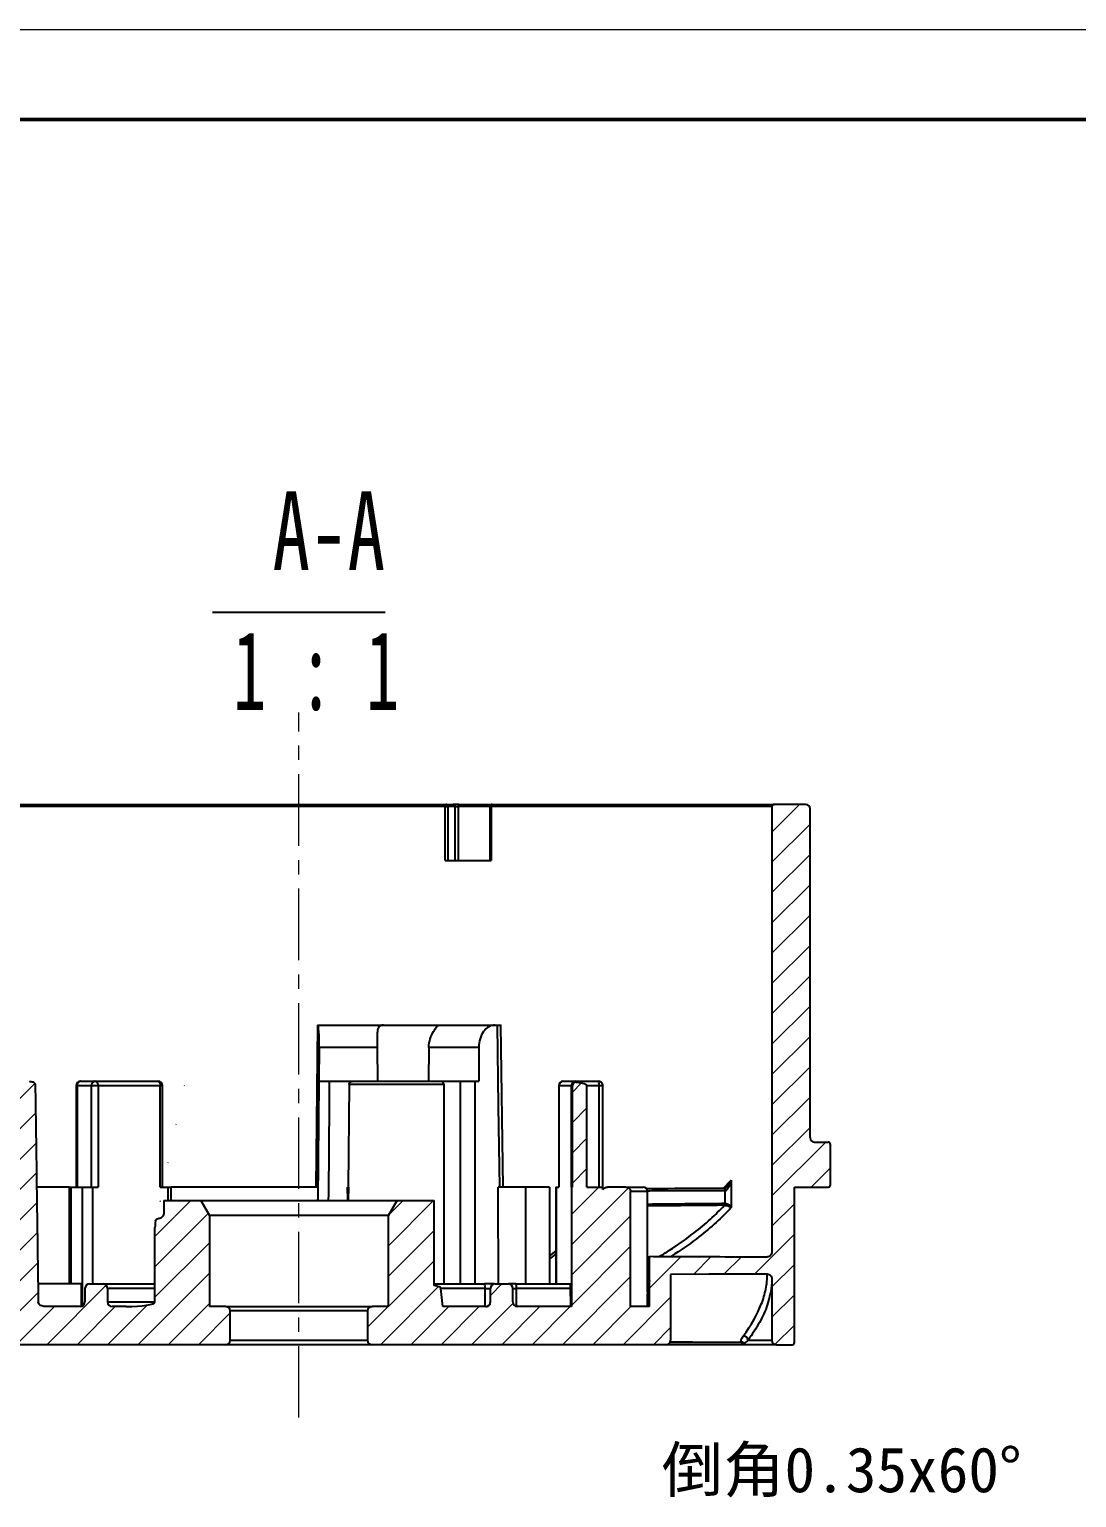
# Model space of a CAD drawing. Header units: millimetres. Extents: x 2517 to 6633, y 792 to 3241.
# Drawn here: x 2724.6 to 2771.1, y 1025.3 to 1090.5 of the extents above; entities that cross this region are included whole.
import ezdxf

# ---------------------------------------------------------------- set-up
doc = ezdxf.new("R2010")
doc.units = ezdxf.units.MM
doc.linetypes.add('CENTER', pattern=[50.8, 31.75, -6.35, 6.35, -6.35])
doc.layers.add('10', color=7, linetype='Continuous')
for name, color, linetype, lineweight in [('中心线', 1, 'CENTER', 9), ('填充', 3, 'Continuous', 9), ('实线', 7, 'Continuous', 25), ('引导线', 6, 'Continuous', 9), ('粗实线', 9, 'Continuous', 50)]:
    doc.layers.add(name, color=color, linetype=linetype, lineweight=lineweight)
doc.styles.add('SLDTEXTSTYLE4', font='TXT', dxfattribs={"width": 0.7})
doc.styles.add('SLDTEXTSTYLE5', font='TXT', dxfattribs={"width": 0.62})
doc.styles.get("Standard").update_dxf_attribs({"font": 'simfang.ttf'})
pattern_1 = [(45, (-622.2844, -70.11885), (-0.6735192, 0.6735192), [])]

# ---------------------------------------------------------------- blocks, each defined once
blk = doc.blocks.new('SW_NOTE_0')
at = {"layer": '10', "color": 0}
blk.add_line((-1.225, -0.856), (6.446, -0.856), dxfattribs=at)
at = {"layer": '10', "color": 0, "char_height": 3.5, "attachment_point": 2}
for s, insert, style in [('A-A', (3.937, 4.512), 'SLDTEXTSTYLE4'), ('1 : 1', (3.369, -1.699), 'SLDTEXTSTYLE5')]:
    blk.add_mtext(s, dxfattribs=dict(at, insert=insert, style=style))

msp = doc.modelspace()

# ---------------------------------------------------------------- hatches: boundary and pattern name
at = {"layer": '填充'}
h = msp.add_hatch(dxfattribs=at)
h.set_pattern_fill('ANSI31', color=256, scale=0.3, style=0)
h.set_pattern_definition(pattern_1)
edge = h.paths.add_edge_path()
edge.add_ellipse((2728.9334, 1033.9552), major_axis=(1.2785, 0), ratio=0.1564345, start_angle=270, end_angle=360, ccw=False)
edge.add_line((2728.9334, 1033.7552), (2728.3044, 1033.7552))
edge.add_arc((2728.3044, 1033.9552), 0.2, 180, 270, ccw=False)
edge.add_line((2728.1044, 1033.9552), (2728.1044, 1034.5552))
edge.add_arc((2727.9044, 1034.5552), 0.2, 360, 450)
edge.add_line((2727.9044, 1034.7552), (2727.3044, 1034.7552))
edge.add_arc((2727.3044, 1034.5552), 0.2, 90, 180)
edge.add_line((2727.1044, 1034.5552), (2727.1044, 1033.9552))
edge.add_arc((2726.9044, 1033.9552), 0.2, -90, 0, ccw=False)
edge.add_line((2726.9044, 1033.7552), (2725.3278, 1033.7552))
edge.add_spline(control_points=[(2725.3278, 1033.7552), (2725.2939, 1033.7552), (2725.2598, 1033.7594), (2725.2269, 1033.7677), (2725.1905, 1033.7769), (2725.1548, 1033.7913), (2725.1232, 1033.8114), (2725.1029, 1033.8243), (2725.0839, 1033.8399), (2725.0683, 1033.8582), (2725.0565, 1033.872), (2725.0464, 1033.8876), (2725.0395, 1033.9045), (2725.0338, 1033.9183), (2725.0303, 1033.9333), (2725.0294, 1033.9483), (2725.0294, 1033.95), (2725.0293, 1033.9518), (2725.0293, 1033.9535)], knot_values=[0.0003453, 0.0003453, 0.0003453, 0.0003453, 0.0004472, 0.0004472, 0.0004472, 0.0005601, 0.0005601, 0.0005601, 0.000632, 0.000632, 0.000632, 0.0006864, 0.0006864, 0.0006864, 0.0007312, 0.0007312, 0.0007312, 0.0007363, 0.0007363, 0.0007363, 0.0007363], weights=[1, 1, 1, 1, 1, 1, 1, 1, 1, 1, 1, 1, 1, 1, 1, 1, 1, 1, 1], degree=3, periodic=0)
edge.add_spline(control_points=[(2725.0293, 1033.9535), (2725.015, 1035.0005), (2725.0006, 1036.0474), (2724.9861, 1037.0944), (2724.9617, 1038.8618), (2724.9369, 1040.6293), (2724.9117, 1042.3967), (2724.906, 1042.8), (2724.9003, 1043.2033), (2724.8945, 1043.6065)], knot_values=[0.014937, 0.014937, 0.014937, 0.014937, 0.0180782, 0.0180782, 0.0180782, 0.0233811, 0.0233811, 0.0233811, 0.024591, 0.024591, 0.024591, 0.024591], weights=[1, 1, 1, 1, 1, 1, 1, 1, 1, 1], degree=3, periodic=0)
edge.add_spline(control_points=[(2724.8945, 1043.6065), (2724.8944, 1043.6107), (2724.8941, 1043.6148), (2724.8935, 1043.6189), (2724.8928, 1043.6233), (2724.8918, 1043.6277), (2724.8905, 1043.632), (2724.8872, 1043.6434), (2724.8816, 1043.6542), (2724.8748, 1043.664), (2724.8659, 1043.6766), (2724.8547, 1043.6877), (2724.8425, 1043.6971), (2724.824, 1043.7113), (2724.8029, 1043.7222), (2724.7811, 1043.7306), (2724.7493, 1043.7427), (2724.7153, 1043.7497), (2724.6813, 1043.753), (2724.6658, 1043.7545), (2724.6502, 1043.7552), (2724.6345, 1043.7552)], knot_values=[0.0013865, 0.0013865, 0.0013865, 0.0013865, 0.001399, 0.001399, 0.001399, 0.0014124, 0.0014124, 0.0014124, 0.0014484, 0.0014484, 0.0014484, 0.0014953, 0.0014953, 0.0014953, 0.0015663, 0.0015663, 0.0015663, 0.0016702, 0.0016702, 0.0016702, 0.0017178, 0.0017178, 0.0017178, 0.0017178], weights=[1, 1, 1, 1, 1, 1, 1, 1, 1, 1, 1, 1, 1, 1, 1, 1, 1, 1, 1, 1, 1, 1], degree=3, periodic=0)
edge.add_line((2724.6345, 1043.7552), (2723.6544, 1043.7552))
edge.add_line((2723.6544, 1043.7552), (2723.6412, 1045.264))
edge.add_arc((2722.6412, 1045.2552), 1, 0.5, 90)
edge.add_line((2722.6412, 1046.2552), (2721.6849, 1046.2552))
edge.add_spline(control_points=[(2721.6849, 1046.2552), (2721.6811, 1045.9941), (2721.6773, 1045.7329), (2721.6735, 1045.4718), (2721.6482, 1043.722), (2721.6233, 1041.9723), (2721.5987, 1040.2226), (2721.5684, 1038.0668), (2721.5385, 1035.911), (2721.5092, 1033.7552)], knot_values=[0.0254649, 0.0254649, 0.0254649, 0.0254649, 0.0262485, 0.0262485, 0.0262485, 0.0314982, 0.0314982, 0.0314982, 0.0379662, 0.0379662, 0.0379662, 0.0379662], weights=[1, 1, 1, 1, 1, 1, 1, 1, 1, 1], degree=3, periodic=0)
edge.add_line((2721.5092, 1033.7552), (2721.0403, 1033.7552))
edge.add_line((2721.0403, 1033.7552), (2721.0403, 1035.9826))
edge.add_spline(control_points=[(2721.0403, 1035.9826), (2720.1893, 1035.9783), (2719.3383, 1035.9742), (2718.4874, 1035.9702), (2717.5933, 1035.9661), (2716.6993, 1035.962), (2715.8053, 1035.9581)], knot_values=[0.0013669, 0.0013669, 0.0013669, 0.0013669, 0.0039199, 0.0039199, 0.0039199, 0.0066019, 0.0066019, 0.0066019, 0.0066019], weights=[1, 1, 1, 1, 1, 1, 1], degree=3, periodic=0)
edge.add_spline(control_points=[(2715.8053, 1035.9581), (2715.7841, 1035.958), (2715.7626, 1035.9617), (2715.7425, 1035.9687), (2715.7225, 1035.9757), (2715.7035, 1035.9862), (2715.6868, 1035.9993), (2715.6696, 1036.0128), (2715.6544, 1036.0292), (2715.6422, 1036.0474), (2715.6292, 1036.0667), (2715.6193, 1036.0884), (2715.613, 1036.1108), (2715.6073, 1036.131), (2715.6044, 1036.1523), (2715.6044, 1036.1733)], knot_values=[0, 0, 0, 0, 0.0000637, 0.0000637, 0.0000637, 0.0001272, 0.0001272, 0.0001272, 0.0001927, 0.0001927, 0.0001927, 0.0002625, 0.0002625, 0.0002625, 0.0003253, 0.0003253, 0.0003253, 0.0003253], weights=[1, 1, 1, 1, 1, 1, 1, 1, 1, 1, 1, 1, 1, 1, 1, 1], degree=3, periodic=0)
edge.add_line((2715.6044, 1036.1733), (2715.6044, 1055.9552))
edge.add_arc((2715.5044, 1055.9552), 0.1, 360, 450)
edge.add_line((2715.5044, 1056.0552), (2714.1044, 1056.0552))
edge.add_arc((2714.1044, 1055.8552), 0.2, 90, 180)
edge.add_line((2713.9044, 1055.8552), (2713.9044, 1041.2552))
edge.add_arc((2713.7044, 1041.2552), 0.2, -90, 0, ccw=False)
edge.add_line((2713.7044, 1041.0552), (2713.1044, 1041.0552))
edge.add_arc((2713.1044, 1040.9552), 0.1, 90, 180)
edge.add_line((2713.0044, 1040.9552), (2713.0044, 1039.1552))
edge.add_arc((2713.1044, 1039.1552), 0.1, 180, 270)
edge.add_line((2713.1044, 1039.0552), (2714.6044, 1039.0552))
edge.add_line((2714.6044, 1039.0552), (2714.6044, 1035.8576))
edge.add_line((2714.6044, 1035.8576), (2713.9044, 1035.8576))
edge.add_line((2713.9044, 1035.8576), (2713.9044, 1033.8552))
edge.add_line((2713.9044, 1033.8552), (2714.6044, 1033.8552))
edge.add_line((2714.6044, 1033.8552), (2714.6044, 1032.1552))
edge.add_arc((2714.7044, 1032.1552), 0.1, 180, 270)
edge.add_line((2714.7044, 1032.0552), (2715.4044, 1032.0552))
edge.add_arc((2715.4044, 1032.2552), 0.2, 270, 360)
edge.add_line((2715.6044, 1032.2552), (2715.6044, 1034.9801))
edge.add_spline(control_points=[(2715.6044, 1034.9801), (2715.6044, 1035.0056), (2715.6087, 1035.0315), (2715.6171, 1035.0556), (2715.6255, 1035.0797), (2715.6382, 1035.1027), (2715.6544, 1035.1225), (2715.67, 1035.1415), (2715.6892, 1035.158), (2715.7106, 1035.1702), (2715.7304, 1035.1815), (2715.7525, 1035.1894), (2715.775, 1035.193), (2715.785, 1035.1946), (2715.7952, 1035.1954), (2715.8053, 1035.1954)], knot_values=[0, 0, 0, 0, 0.0000765, 0.0000765, 0.0000765, 0.0001532, 0.0001532, 0.0001532, 0.0002269, 0.0002269, 0.0002269, 0.0002954, 0.0002954, 0.0002954, 0.0003253, 0.0003253, 0.0003253, 0.0003253], weights=[1, 1, 1, 1, 1, 1, 1, 1, 1, 1, 1, 1, 1, 1, 1, 1], degree=3, periodic=0)
edge.add_line((2715.8053, 1035.1954), (2720.1044, 1035.1775))
edge.add_line((2720.1044, 1035.1775), (2720.1044, 1032.2552))
edge.add_arc((2720.3044, 1032.2552), 0.2, 180, 270)
edge.add_line((2720.3044, 1032.0552), (2733.3544, 1032.0552))
edge.add_arc((2733.3544, 1032.2552), 0.2, 270, 360)
edge.add_line((2733.5544, 1032.2552), (2733.5544, 1033.5552))
edge.add_arc((2733.3544, 1033.5552), 0.2, 360, 450)
edge.add_line((2733.3544, 1033.7552), (2732.6294, 1033.7552))
edge.add_line((2732.6294, 1033.7552), (2732.6294, 1037.7892))
edge.add_line((2732.6294, 1037.7892), (2732.2448, 1038.4552))
edge.add_line((2732.2448, 1038.4552), (2730.6044, 1038.4552))
edge.add_line((2730.6044, 1038.4552), (2730.6044, 1037.9174))
edge.add_spline(control_points=[(2730.6044, 1037.9174), (2730.6044, 1037.8834), (2730.597, 1037.8488), (2730.5842, 1037.8174), (2730.573, 1037.7901), (2730.5575, 1037.7642), (2730.5388, 1037.7415), (2730.5222, 1037.7213), (2730.5028, 1037.703), (2730.4809, 1037.6889), (2730.4661, 1037.6793), (2730.4496, 1037.6715), (2730.4324, 1037.6675)], knot_values=[0, 0, 0, 0, 0.000102, 0.000102, 0.000102, 0.0001899, 0.0001899, 0.0001899, 0.0002675, 0.0002675, 0.0002675, 0.0003201, 0.0003201, 0.0003201, 0.0003201], weights=[1, 1, 1, 1, 1, 1, 1, 1, 1, 1, 1, 1, 1], degree=3, periodic=0)
edge.add_ellipse((2731.4904, 1037.5552), major_axis=(-1.2785, 0), ratio=0.1564345, start_angle=325.845983, end_angle=340.424705)
edge.add_spline(control_points=[(2730.2858, 1037.6222), (2730.2849, 1037.6218), (2730.2839, 1037.6214), (2730.283, 1037.6209), (2730.2752, 1037.6173), (2730.2679, 1037.6125), (2730.2615, 1037.6069), (2730.2551, 1037.6013), (2730.2495, 1037.5946), (2730.2453, 1037.5873), (2730.2411, 1037.5799), (2730.2382, 1037.5715), (2730.2372, 1037.5631)], knot_values=[0, 0, 0, 0, 0.0000031, 0.0000031, 0.0000031, 0.0000291, 0.0000291, 0.0000291, 0.0000547, 0.0000547, 0.0000547, 0.0000807, 0.0000807, 0.0000807, 0.0000807], weights=[1, 1, 1, 1, 1, 1, 1, 1, 1, 1, 1, 1, 1], degree=3, periodic=0)
edge.add_ellipse((2732.1297, 1044.8398), major_axis=(1.8955, 7.6765), ratio=0.0379409, start_angle=161.957434, end_angle=171.26451)
edge.add_line((2730.2119, 1037.2633), (2730.2119, 1033.9552))
h = msp.add_hatch(dxfattribs=at)
h.set_pattern_fill('ANSI31', color=256, scale=0.3, style=0)
h.set_pattern_definition(pattern_1)
edge = h.paths.add_edge_path()
edge.add_spline(control_points=[(2757.4035, 1035.1954), (2757.4247, 1035.1954), (2757.4462, 1035.1918), (2757.4663, 1035.1847), (2757.4863, 1035.1777), (2757.5053, 1035.1672), (2757.522, 1035.1541), (2757.5392, 1035.1407), (2757.5544, 1035.1242), (2757.5665, 1035.106), (2757.5795, 1035.0867), (2757.5894, 1035.065), (2757.5958, 1035.0426), (2757.6015, 1035.0223), (2757.6044, 1035.0011), (2757.6044, 1034.9801)], knot_values=[0, 0, 0, 0, 0.0000637, 0.0000637, 0.0000637, 0.0001272, 0.0001272, 0.0001272, 0.0001927, 0.0001927, 0.0001927, 0.0002625, 0.0002625, 0.0002625, 0.0003253, 0.0003253, 0.0003253, 0.0003253], weights=[1, 1, 1, 1, 1, 1, 1, 1, 1, 1, 1, 1, 1, 1, 1, 1], degree=3, periodic=0)
edge.add_line((2757.6044, 1034.9801), (2757.6044, 1032.2552))
edge.add_arc((2757.8044, 1032.2552), 0.2, 180, 270)
edge.add_line((2757.8044, 1032.0552), (2758.5044, 1032.0552))
edge.add_arc((2758.5044, 1032.1552), 0.1, 270, 360)
edge.add_line((2758.6044, 1032.1552), (2758.6044, 1039.0552))
edge.add_line((2758.6044, 1039.0552), (2760.1044, 1039.0552))
edge.add_arc((2760.1044, 1039.1552), 0.1, 270, 360)
edge.add_line((2760.2044, 1039.1552), (2760.2044, 1040.9552))
edge.add_arc((2760.1044, 1040.9552), 0.1, 0, 90)
edge.add_line((2760.1044, 1041.0552), (2759.5044, 1041.0552))
edge.add_arc((2759.5044, 1041.2552), 0.2, 180, 270, ccw=False)
edge.add_line((2759.3044, 1041.2552), (2759.3044, 1055.8552))
edge.add_arc((2759.1044, 1055.8552), 0.2, 360, 450)
edge.add_line((2759.1044, 1056.0552), (2757.7044, 1056.0552))
edge.add_arc((2757.7044, 1055.9552), 0.1, 90, 180)
edge.add_line((2757.6044, 1055.9552), (2757.6044, 1036.1733))
edge.add_spline(control_points=[(2757.6044, 1036.1733), (2757.6044, 1036.1478), (2757.6, 1036.1219), (2757.5917, 1036.0978), (2757.5833, 1036.0737), (2757.5705, 1036.0507), (2757.5543, 1036.031), (2757.5388, 1036.012), (2757.5195, 1035.9955), (2757.4982, 1035.9833), (2757.4784, 1035.972), (2757.4562, 1035.964), (2757.4337, 1035.9604), (2757.4237, 1035.9588), (2757.4135, 1035.958), (2757.4034, 1035.9581)], knot_values=[0, 0, 0, 0, 0.0000765, 0.0000765, 0.0000765, 0.0001532, 0.0001532, 0.0001532, 0.0002269, 0.0002269, 0.0002269, 0.0002953, 0.0002953, 0.0002953, 0.0003253, 0.0003253, 0.0003253, 0.0003253], weights=[1, 1, 1, 1, 1, 1, 1, 1, 1, 1, 1, 1, 1, 1, 1, 1], degree=3, periodic=0)
edge.add_spline(control_points=[(2757.4034, 1035.9581), (2756.1571, 1035.9636), (2754.9108, 1035.9692), (2753.6645, 1035.9752), (2753.1658, 1035.9776), (2752.6671, 1035.9801), (2752.1685, 1035.9826)], knot_values=[0.0001809, 0.0001809, 0.0001809, 0.0001809, 0.0039199, 0.0039199, 0.0039199, 0.0054159, 0.0054159, 0.0054159, 0.0054159], weights=[1, 1, 1, 1, 1, 1, 1], degree=3, periodic=0)
edge.add_line((2752.1685, 1035.9826), (2752.1685, 1033.7552))
edge.add_line((2752.1685, 1033.7552), (2751.3345, 1033.7552))
edge.add_line((2751.3345, 1033.7552), (2751.3345, 1038.8552))
edge.add_spline(control_points=[(2751.3345, 1038.8552), (2751.3345, 1038.8616), (2751.3342, 1038.868), (2751.3335, 1038.8743), (2751.3312, 1038.8961), (2751.3249, 1038.9179), (2751.3153, 1038.9376), (2751.3057, 1038.9573), (2751.2925, 1038.9755), (2751.2769, 1038.991), (2751.2639, 1039.004), (2751.2491, 1039.0154), (2751.2331, 1039.0246), (2751.2104, 1039.0378), (2751.1848, 1039.047), (2751.1589, 1039.0516), (2751.1454, 1039.054), (2751.1315, 1039.0552), (2751.1178, 1039.0552)], knot_values=[0.0011608, 0.0011608, 0.0011608, 0.0011608, 0.0011798, 0.0011798, 0.0011798, 0.0012461, 0.0012461, 0.0012461, 0.0013123, 0.0013123, 0.0013123, 0.0013675, 0.0013675, 0.0013675, 0.001447, 0.001447, 0.001447, 0.0014885, 0.0014885, 0.0014885, 0.0014885], weights=[1, 1, 1, 1, 1, 1, 1, 1, 1, 1, 1, 1, 1, 1, 1, 1, 1, 1, 1], degree=3, periodic=0)
edge.add_line((2751.1178, 1039.0552), (2750.3016, 1039.0552))
edge.add_spline(control_points=[(2750.3016, 1039.0552), (2750.2949, 1039.0552), (2750.2882, 1039.055), (2750.2815, 1039.0544), (2750.2568, 1039.0523), (2750.232, 1039.0463), (2750.2092, 1039.0366), (2750.1882, 1039.0277), (2750.1682, 1039.0156), (2750.1509, 1039.0007), (2750.1349, 1038.987), (2750.1208, 1038.9706), (2750.1097, 1038.9526), (2750.1079, 1038.9495), (2750.1061, 1038.9464), (2750.1044, 1038.9433)], knot_values=[0.0001959, 0.0001959, 0.0001959, 0.0001959, 0.000216, 0.000216, 0.000216, 0.0002908, 0.0002908, 0.0002908, 0.0003595, 0.0003595, 0.0003595, 0.0004231, 0.0004231, 0.0004231, 0.0004338, 0.0004338, 0.0004338, 0.0004338], weights=[1, 1, 1, 1, 1, 1, 1, 1, 1, 1, 1, 1, 1, 1, 1, 1], degree=3, periodic=0)
edge.add_line((2750.1044, 1038.9433), (2750.1044, 1039.0552))
edge.add_line((2750.1044, 1039.0552), (2749.3893, 1039.0552))
edge.add_line((2749.3893, 1039.0552), (2749.3893, 1043.5552))
edge.add_ellipse((2748.1108, 1043.5552), major_axis=(-1.2785, 0), ratio=0.1564345, start_angle=180, end_angle=230.52239)
edge.add_arc((2748.9037, 1043.5552), 0.1557, 82.657781, 180)
edge.add_line((2748.7481, 1043.5552), (2748.7481, 1039.0552))
edge.add_line((2748.7481, 1039.0552), (2748.7044, 1039.0552))
edge.add_line((2748.7044, 1039.0552), (2748.7044, 1033.7552))
edge.add_line((2748.7044, 1033.7552), (2746.3044, 1033.7552))
edge.add_arc((2746.3044, 1033.9552), 0.2, 180, 270, ccw=False)
edge.add_line((2746.1044, 1033.9552), (2746.1044, 1034.5552))
edge.add_arc((2745.9044, 1034.5552), 0.2, 0, 90)
edge.add_line((2745.9044, 1034.7552), (2745.3044, 1034.7552))
edge.add_arc((2745.3044, 1034.5552), 0.2, 90, 180)
edge.add_line((2745.1044, 1034.5552), (2745.1044, 1033.9552))
edge.add_arc((2744.9044, 1033.9552), 0.2, -90, 0, ccw=False)
edge.add_line((2744.9044, 1033.7552), (2742.9968, 1033.7552))
edge.add_line((2742.9968, 1033.7552), (2742.9072, 1034.5587))
edge.add_ellipse((2741.6289, 1034.5552), major_axis=(1.2785, 0), ratio=0.1564345, start_angle=1, end_angle=40.270031)
edge.add_line((2742.6044, 1034.6845), (2742.6044, 1038.4552))
edge.add_line((2742.6044, 1038.4552), (2740.9639, 1038.4552))
edge.add_line((2740.9639, 1038.4552), (2740.5794, 1037.7892))
edge.add_line((2740.5794, 1037.7892), (2740.5794, 1033.7552))
edge.add_line((2740.5794, 1033.7552), (2739.8544, 1033.7552))
edge.add_arc((2739.8544, 1033.5552), 0.2, 90, 180)
edge.add_line((2739.6544, 1033.5552), (2739.6544, 1032.2552))
edge.add_arc((2739.8544, 1032.2552), 0.2, 180, 270)
edge.add_line((2739.8544, 1032.0552), (2752.9044, 1032.0552))
edge.add_arc((2752.9044, 1032.2552), 0.2, 270, 360)
edge.add_line((2753.1044, 1032.2552), (2753.1044, 1035.1775))
edge.add_line((2753.1044, 1035.1775), (2757.4035, 1035.1954))

# ---------------------------------------------------------------- linework, layer by layer
at = {"layer": '中心线', "ltscale": 0.1}
msp.add_line((2736.6044, 1028.8172), (2736.6044, 1060.1409), dxfattribs=at)
at = {"layer": '实线'}
for p, q in [((2715.5044, 1056.0552), (2743.1287, 1056.0552)), ((2743.0978, 1055.9552), (2715.6044, 1055.9552)), ((2743.0978, 1053.5552), (2743.0978, 1055.9552)), ((2743.0978, 1055.9552), (2743.2221, 1055.9552)), ((2743.1287, 1056.0552), (2743.4549, 1056.0552)), ((2743.2221, 1055.9552), (2743.2221, 1053.5552)), ((2743.5483, 1055.9552), (2743.2221, 1055.9552)), ((2743.7056, 1056.0552), (2743.4549, 1056.0552)), ((2743.5483, 1053.5552), (2743.5483, 1055.9552)), ((2743.5483, 1055.9552), (2743.6736, 1055.9552)), ((2743.6736, 1055.9552), (2743.6736, 1053.5552)), ((2745.0826, 1055.9552), (2743.6736, 1055.9552)), ((2743.7056, 1056.0552), (2745.1826, 1056.0552)), ((2745.0826, 1055.9552), (2745.0826, 1053.5552)), ((2745.0826, 1055.9552), (2745.1419, 1055.9552)), ((2745.1419, 1055.9552), (2745.1419, 1053.5552)), ((2757.6044, 1055.9552), (2745.1419, 1055.9552)), ((2745.1826, 1056.0552), (2757.7044, 1056.0552)), ((2757.6044, 1055.9552), (2757.6044, 1036.1733)), ((2759.1044, 1056.0552), (2757.7044, 1056.0552)), ((2759.3044, 1041.2552), (2759.3044, 1055.8552)), ((2743.0978, 1053.5552), (2745.1419, 1053.5552)), ((2737.429, 1046.2553), (2737.3612, 1039.0553)), ((2737.4302, 1046.2552), (2737.4411, 1046.2552)), ((2737.4411, 1046.2552), (2740.3615, 1046.2552)), ((2740.3615, 1046.2552), (2742.8108, 1046.2552)), ((2742.8108, 1046.2552), (2745.3089, 1046.2552)), ((2745.3089, 1046.2552), (2745.4214, 1046.2552)), ((2745.6706, 1039.0553), (2745.5737, 1046.2553)), ((2737.5028, 1045.264), (2737.4905, 1043.7552)), ((2740.0841, 1045.264), (2737.5028, 1045.264)), ((2740.0841, 1045.264), (2740.099, 1043.7552)), ((2742.3741, 1045.264), (2742.3511, 1043.7552)), ((2744.5899, 1045.264), (2742.3741, 1045.264)), ((2744.5899, 1045.264), (2744.5908, 1043.7552)), ((2726.7126, 1043.5552), (2726.7126, 1039.0552)), ((2726.7571, 1043.5552), (2726.7126, 1043.5552)), ((2726.7571, 1043.5552), (2726.7571, 1039.0552)), ((2727.3928, 1043.5552), (2726.7571, 1043.5552)), ((2726.9126, 1043.7552), (2727.5482, 1043.7552)), ((2727.3928, 1039.0552), (2727.3928, 1043.5552)), ((2727.6955, 1043.5552), (2727.3928, 1043.5552)), ((2727.5482, 1043.7552), (2730.3459, 1043.7552)), ((2727.6955, 1043.5552), (2727.6955, 1039.0552)), ((2730.4477, 1043.5552), (2727.6955, 1043.5552)), ((2730.4477, 1039.0552), (2730.4477, 1043.5552)), ((2730.5459, 1043.5552), (2730.4477, 1043.5552)), ((2730.5459, 1039.0552), (2730.5459, 1043.5552)), ((2737.4641, 1038.4552), (2737.5076, 1043.7552)), ((2737.9515, 1043.7552), (2738.9891, 1043.7552)), ((2738.8297, 1043.6065), (2738.7961, 1039.0552)), ((2743.0356, 1043.6065), (2738.8297, 1043.6065)), ((2738.9891, 1043.7552), (2742.8976, 1043.7552)), ((2742.8976, 1043.7552), (2743.7755, 1043.7552)), ((2744.4146, 1043.7552), (2744.4219, 1034.7552)), ((2744.4146, 1043.7552), (2744.5908, 1043.7552)), ((2748.1406, 1043.5552), (2748.1406, 1039.0552)), ((2748.1497, 1043.5552), (2748.1406, 1043.5552)), ((2748.1497, 1043.5552), (2748.1497, 1039.0552)), ((2748.7037, 1043.5552), (2748.1497, 1043.5552)), ((2748.3406, 1043.7552), (2748.9037, 1043.7552)), ((2748.7037, 1039.0552), (2748.7037, 1043.5552)), ((2748.7481, 1043.5552), (2748.7037, 1043.5552)), ((2748.7481, 1039.0552), (2748.7481, 1043.5552)), ((2748.9037, 1043.7552), (2749.9013, 1043.7552)), ((2749.3893, 1039.0552), (2749.3893, 1043.5552)), ((2749.9326, 1043.5552), (2749.3893, 1043.5552)), ((2749.9326, 1039.0552), (2749.9326, 1043.5552)), ((2750.1013, 1043.5552), (2749.9326, 1043.5552)), ((2750.1013, 1039.0552), (2750.1013, 1043.5552)), ((2759.5044, 1041.0552), (2760.1044, 1041.0552)), ((2760.2044, 1039.1552), (2760.2044, 1040.9552)), ((2726.4038, 1039.0552), (2724.9518, 1039.0552)), ((2726.4038, 1039.0552), (2726.4038, 1034.7552)), ((2726.4038, 1039.0552), (2726.4707, 1039.0552)), ((2726.4707, 1039.0552), (2726.4707, 1034.7552)), ((2726.4707, 1039.0552), (2726.9817, 1039.0552)), ((2726.9817, 1039.0552), (2727.442, 1039.0552)), ((2726.9817, 1039.0552), (2726.9817, 1033.7708)), ((2727.442, 1039.0552), (2727.6955, 1039.0552)), ((2727.442, 1039.0552), (2727.442, 1034.7552)), ((2730.4477, 1039.0552), (2730.7788, 1039.0552)), ((2730.7788, 1039.0552), (2730.9343, 1039.0552)), ((2730.7788, 1039.0552), (2730.7788, 1038.4552)), ((2730.9343, 1038.4552), (2730.9343, 1039.0552)), ((2737.4413, 1039.0552), (2730.9343, 1039.0552)), ((2738.7705, 1038.4552), (2738.7631, 1039.0552)), ((2738.8026, 1039.0552), (2738.7631, 1039.0552)), ((2738.8026, 1039.0552), (2738.7959, 1038.4552)), ((2746.6587, 1039.0552), (2745.4482, 1039.0552)), ((2746.6587, 1039.0552), (2746.6587, 1034.7552)), ((2747.7301, 1039.0552), (2746.6587, 1039.0552)), ((2747.7301, 1039.0552), (2747.7301, 1034.7552)), ((2748.0132, 1039.0552), (2748.0132, 1034.7552)), ((2748.0132, 1039.0552), (2748.03, 1039.0552)), ((2748.03, 1039.0552), (2748.1497, 1039.0552)), ((2748.03, 1039.0552), (2748.03, 1034.7552)), ((2748.7037, 1039.0552), (2748.7044, 1039.0552)), ((2748.7044, 1039.0552), (2748.7044, 1033.7552)), ((2748.7044, 1039.0552), (2748.7481, 1039.0552)), ((2749.3893, 1039.0552), (2750.1044, 1039.0552)), ((2750.1044, 1038.9433), (2750.1044, 1039.0552)), ((2751.1178, 1039.0552), (2750.3016, 1039.0552)), ((2751.1178, 1039.0552), (2751.8892, 1039.0552)), ((2751.3345, 1033.7552), (2751.3345, 1038.8552)), ((2752.0892, 1038.8552), (2751.3345, 1038.8552)), ((2752.0892, 1034.39), (2752.0892, 1038.8552)), ((2755.4471, 1038.995), (2755.7964, 1039.3613)), ((2755.5307, 1038.3393), (2755.5307, 1038.8952)), ((2755.7964, 1039.3613), (2755.7964, 1038.1452)), ((2758.6044, 1039.0552), (2760.1044, 1039.0552)), ((2758.6044, 1032.1552), (2758.6044, 1039.0552)), ((2730.6044, 1038.4552), (2730.6044, 1037.9174)), ((2730.6044, 1038.4552), (2732.1294, 1038.4552)), ((2732.1294, 1038.4552), (2741.0794, 1038.4552)), ((2732.2448, 1038.4552), (2732.6294, 1037.7892)), ((2740.5794, 1037.7892), (2740.9639, 1038.4552)), ((2741.0794, 1038.4552), (2742.6044, 1038.4552)), ((2742.6044, 1034.6845), (2742.6044, 1038.4552)), ((2732.6294, 1037.7892), (2732.6294, 1033.7552)), ((2740.5794, 1037.7892), (2732.6294, 1037.7892)), ((2740.5794, 1033.7552), (2740.5794, 1037.7892)), ((2730.2119, 1033.9552), (2730.2119, 1037.2633)), ((2748.0132, 1036.2294), (2747.7301, 1035.9974)), ((2752.0892, 1035.6528), (2752.1685, 1035.7017)), ((2752.1685, 1033.7552), (2752.1685, 1035.9826)), ((2752.1685, 1034.9145), (2752.072, 1034.2758)), ((2753.1044, 1035.1775), (2753.1044, 1032.2552)), ((2757.6044, 1034.9801), (2757.6044, 1032.2552)), ((2726.9539, 1034.7552), (2724.9962, 1034.7552)), ((2726.9539, 1033.7615), (2726.9539, 1034.7552)), ((2727.1044, 1034.5552), (2727.1044, 1033.9552)), ((2727.3044, 1034.7552), (2727.9044, 1034.7552)), ((2727.9044, 1034.7552), (2730.2119, 1034.7552)), ((2728.1044, 1034.5552), (2728.1044, 1033.9552)), ((2730.2119, 1034.5552), (2728.1044, 1034.5552)), ((2742.6044, 1034.7552), (2744.841, 1034.7552)), ((2742.9968, 1033.7552), (2742.9072, 1034.5587)), ((2744.8723, 1034.5587), (2742.9072, 1034.5587)), ((2745.1044, 1034.5552), (2745.1036, 1034.5552)), ((2745.1044, 1033.9552), (2745.1044, 1034.5552)), ((2745.3044, 1034.7552), (2745.9044, 1034.7552)), ((2746.1044, 1033.9552), (2746.1044, 1034.5552)), ((2746.236, 1034.7552), (2748.6531, 1034.7552)), ((2748.6699, 1034.5587), (2746.2673, 1034.5587)), ((2752.072, 1034.2758), (2752.072, 1033.7552)), ((2726.9044, 1033.7552), (2725.3278, 1033.7552)), ((2728.1044, 1033.9552), (2730.2119, 1033.9552)), ((2728.9334, 1033.7552), (2728.3044, 1033.7552)), ((2733.3544, 1033.7552), (2732.6294, 1033.7552)), ((2733.3544, 1033.7552), (2739.8544, 1033.7552)), ((2740.5794, 1033.7552), (2739.8544, 1033.7552)), ((2744.9044, 1033.7552), (2742.9968, 1033.7552)), ((2745.1037, 1033.9552), (2745.1044, 1033.9552)), ((2748.7044, 1033.7552), (2746.3044, 1033.7552)), ((2752.1685, 1033.7552), (2751.3345, 1033.7552)), ((2733.5544, 1032.2552), (2733.5544, 1033.5552)), ((2739.6544, 1033.5552), (2733.5544, 1033.5552)), ((2739.6544, 1033.5552), (2739.6544, 1032.2552)), ((2733.3544, 1032.0552), (2720.3044, 1032.0552)), ((2739.8544, 1032.0552), (2733.3544, 1032.0552)), ((2733.5544, 1032.2552), (2739.6544, 1032.2552)), ((2752.9044, 1032.0552), (2739.8544, 1032.0552)), ((2757.8044, 1032.0552), (2752.9044, 1032.0552)), ((2753.0849, 1032.1719), (2756.2446, 1032.1601)), ((2756.5511, 1032.2552), (2757.6044, 1032.2552)), ((2757.8044, 1032.0552), (2758.5044, 1032.0552))]:
    msp.add_line(p, q, dxfattribs=at)
at = {"layer": '实线', "flags": 128}
for points in [[(2743.0978, 1055.9552), (2743.0984, 1055.9748), (2743.1001, 1055.9935), (2743.103, 1056.0108), (2743.1068, 1056.026), (2743.1115, 1056.0384), (2743.1169, 1056.0476), (2743.1227, 1056.0533), (2743.1287, 1056.0552)], [(2743.7056, 1056.0552), (2743.6994, 1056.0533), (2743.6934, 1056.0476), (2743.6878, 1056.0384), (2743.683, 1056.026), (2743.679, 1056.0108), (2743.6761, 1055.9935), (2743.6742, 1055.9748), (2743.6736, 1055.9552)], [(2745.1826, 1056.0552), (2745.1747, 1056.0533), (2745.167, 1056.0476), (2745.16, 1056.0384), (2745.1538, 1056.026), (2745.1488, 1056.0108), (2745.145, 1055.9935), (2745.1427, 1055.9748), (2745.1419, 1055.9552)], [(2737.4302, 1046.2552), (2737.3713, 1039.9996), (2737.3624, 1039.0552)], [(2745.5182, 1039.0552), (2745.4699, 1042.6495), (2745.4214, 1046.2552)], [(2730.3459, 1043.7552), (2730.3658, 1043.7514), (2730.3849, 1043.74), (2730.4025, 1043.7215), (2730.4179, 1043.6967), (2730.4305, 1043.6664), (2730.4399, 1043.6318), (2730.4457, 1043.5943), (2730.4477, 1043.5552)], [(2737.9515, 1043.7552), (2737.9436, 1042.7553), (2737.912, 1038.7556), (2737.9096, 1038.4552)], [(2743.0356, 1043.6065), (2743.0378, 1038.4761), (2743.0392, 1034.7552)], [(2743.7807, 1034.7552), (2743.7784, 1038.7549), (2743.7755, 1043.7552)], [(2748.9236, 1043.7096), (2748.9215, 1043.72), (2748.9192, 1043.7291), (2748.9168, 1043.737), (2748.9143, 1043.7435), (2748.9117, 1043.7486), (2748.9091, 1043.7523), (2748.9064, 1043.7545), (2748.9037, 1043.7552)], [(2755.489, 1038.9952), (2755.4921, 1038.9949), (2755.5022, 1038.99), (2755.5115, 1038.9792), (2755.5195, 1038.9632), (2755.5255, 1038.943), (2755.5294, 1038.9199), (2755.5307, 1038.8952)], [(2755.4893, 1038.9952), (2755.4924, 1038.9949), (2755.5025, 1038.99), (2755.5118, 1038.9792), (2755.5197, 1038.9632), (2755.5258, 1038.943), (2755.5296, 1038.9199), (2755.5309, 1038.8952)], [(2757.4035, 1035.1954), (2754.8121, 1035.1846), (2753.1044, 1035.1775)]]:
    msp.add_lwpolyline(points, dxfattribs=at)
at = {"layer": '实线'}
for centre, radius, start, end in [((2743.1253, 1055.9585), 0.0969, 358.100782, 87.964615), ((2743.4515, 1055.9585), 0.0969, 358.101057, 87.96434), ((2745.1826, 1055.9552), 0.1, 90, 180), ((2757.7044, 1055.9552), 0.1, 90, 180), ((2759.1044, 1055.8552), 0.2, 0, 90), ((2726.9126, 1043.5552), 0.2, 90, 180), ((2726.938, 1043.575), 0.182, 98.048345, 186.24666), ((2727.5737, 1043.575), 0.182, 98.048035, 186.24697), ((2727.5171, 1043.5781), 0.1798, 352.684317, 80.042055), ((2730.3459, 1043.5552), 0.2, 0, 90), ((2748.3406, 1043.5552), 0.2, 90, 180), ((2748.3453, 1043.5597), 0.1956, 91.375099, 181.312164), ((2748.9037, 1043.5552), 0.2, 90.001247, 180.001688), ((2748.9037, 1043.5552), 0.1557, 82.657781, 180), ((2749.5896, 1043.604), 0.3465, 351.907988, 25.87397), ((2749.9013, 1043.5553), 0.2, 359.993285, 89.993907), ((2759.5044, 1041.2552), 0.2, 180, 270), ((2760.1044, 1040.9552), 0.1, 0, 90), ((2751.8892, 1038.8552), 0.2, 0, 90), ((2760.1044, 1039.1552), 0.1, 270, 0), ((2755.3851, 1038.3281), 0.1446, 326.376198, 4.435814), ((2755.3859, 1038.3288), 0.1451, 326.153443, 4.119015), ((2727.3044, 1034.5552), 0.2, 90, 180), ((2727.9044, 1034.5552), 0.2, 0, 90), ((2744.5365, 1034.606), 0.3391, 351.982951, 26.106999), ((2745.3036, 1034.5552), 0.2, 90.002883, 180.00232), ((2745.3044, 1034.5552), 0.2, 90, 180), ((2745.9044, 1034.5552), 0.2, 0, 90), ((2745.9315, 1034.606), 0.3391, 351.982951, 26.106999), ((2726.9044, 1033.9552), 0.2, 270, 0), ((2728.3044, 1033.9552), 0.2, 180, 270), ((2733.3544, 1033.5552), 0.2, 0, 90), ((2739.8544, 1033.5552), 0.2, 90, 180), ((2744.9044, 1033.9552), 0.2, 270, 0), ((2746.3044, 1033.9552), 0.2, 180, 270), ((2756.3342, 1032.2182), 0.2201, 9.701767, 89.647172), ((2733.3544, 1032.2552), 0.2, 270, 0), ((2739.8544, 1032.2552), 0.2, 180, 270), ((2752.9044, 1032.2552), 0.2, 270, 0), ((2756.2651, 1031.9629), 0.208, 49.306704, 98.728614), ((2757.8044, 1032.2552), 0.2, 180, 270), ((2758.5044, 1032.1552), 0.1, 270, 0)]:
    msp.add_arc(centre, radius, start, end, dxfattribs=at)
for centre, major_axis, ratio, start_param, end_param in [((2748.1108, 1043.5552), (-1.2785, 0), 0.1564345, 3.1415927, 4.0233747), ((2733.0043, 472.9708), (8.5791, 985.4624), 0.0006087, 0.9588874, 0.9596311), ((2738.0661, 1262.9933), (-5.9743, 985.4624), 0.0062774, 4.4786237, 4.4831067), ((2732.1297, 1044.8398), (1.8955, 7.6765), 0.0379409, 2.8266905, 2.9891296), ((2731.4904, 1037.5552), (-1.2785, 0), 0.1564345, 5.6870853, 5.941532), ((2741.6289, 1034.5552), (1.2785, 0), 0.1564345, 0.0174533, 0.7028446), ((2736.5731, 1102.5014), (-1.2988, 475.5067), 0.01724, 4.5672588, 4.5689663), ((2736.6044, 1102.5049), (-1.3301, 475.5067), 0.0176555, 4.5676741, 4.5689492), ((2736.5731, 1102.5014), (-1.5179, 555.7126), 0.01724, 4.5883183, 4.5897729), ((2736.6044, 1091.0452), (-1.8934, 693.2085), 0.01724, 4.6296029, 4.6307659), ((2728.9334, 1033.9552), (1.2785, 0), 0.1564345, 4.712389, 6.2831853)]:
    msp.add_ellipse(centre, major_axis=major_axis, ratio=ratio, start_param=start_param, end_param=end_param, dxfattribs=at)
for points, knots in [([(2737.5028, 1045.264), (2737.5039, 1045.3958), (2737.5031, 1045.525), (2737.4981, 1045.7657), (2737.4938, 1045.8756), (2737.4767, 1046.1489), (2737.4595, 1046.2552), (2737.4411, 1046.2552)], [0, 0, 0, 0, 0.25, 0.25, 0.5, 0.5, 1, 1, 1, 1]), ([(2740.3615, 1046.2552), (2740.3206, 1046.2552), (2740.2843, 1046.2496), (2740.2202, 1046.2259), (2740.1924, 1046.2075), (2740.1249, 1046.1346), (2740.0994, 1046.0608), (2740.0742, 1045.8769), (2740.0739, 1045.7676), (2740.0785, 1045.5259), (2740.0828, 1045.3968), (2740.0841, 1045.264)], [0, 0, 0, 0, 0.125, 0.125, 0.25, 0.25, 0.5, 0.5, 0.75, 0.75, 1, 1, 1, 1]), ([(2742.3741, 1045.264), (2742.3761, 1045.397), (2742.3993, 1045.5267), (2742.4746, 1045.7674), (2742.5264, 1045.8774), (2742.6323, 1046.0601), (2742.6874, 1046.1343), (2742.7718, 1046.2315), (2742.8016, 1046.2552), (2742.8108, 1046.2552)], [0, 0, 0, 0, 0.25, 0.25, 0.5, 0.5, 0.75, 0.75, 1, 1, 1, 1]), ([(2745.3089, 1046.2552), (2745.214, 1046.2552), (2745.1212, 1046.2298), (2744.9473, 1046.1312), (2744.8677, 1046.0583), (2744.6683, 1045.7849), (2744.5897, 1045.5277), (2744.5899, 1045.264)], [0, 0, 0, 0, 0.25, 0.25, 0.5, 0.5, 1, 1, 1, 1]), ([(2745.4214, 1046.2552), (2745.4573, 1046.2552), (2745.5292, 1046.2552), (2745.5752, 1046.2552), (2745.5691, 1046.2552), (2745.5674, 1046.2552)], [0, 0, 0, 0, 0.4206931, 0.8413876, 1, 1, 1, 1]), ([(2724.6345, 1043.7552), (2724.6888, 1043.7552), (2724.7441, 1043.7472), (2724.819, 1043.7143), (2724.8428, 1043.6997), (2724.8804, 1043.6602), (2724.8941, 1043.6339), (2724.8945, 1043.6065)], [0, 0, 0, 0, 0.5, 0.5, 0.75, 0.75, 1, 1, 1, 1]), ([(2724.8945, 1043.6065), (2724.9003, 1043.2033), (2724.906, 1042.8), (2724.9117, 1042.3967), (2724.9369, 1040.6293), (2724.9617, 1038.8618), (2724.9861, 1037.0944), (2725.0006, 1036.0474), (2725.015, 1035.0005), (2725.0293, 1033.9535)], [0.0040929599, 0.0040929599, 0.0040929599, 0.0040929599, 0.0053028978, 0.0053028978, 0.0053028978, 0.0106057956, 0.0106057956, 0.0106057956, 0.0137469554, 0.0137469554, 0.0137469554, 0.0137469554]), ([(2737.5076, 1043.7552), (2737.5157, 1043.7552), (2737.565, 1043.7552), (2737.7266, 1043.7552), (2737.8352, 1043.7552), (2737.9515, 1043.7552)], [0, 0, 0, 0, 0.5, 0.5, 1, 1, 1, 1]), ([(2738.8297, 1043.6065), (2738.8298, 1043.6224), (2738.8327, 1043.6385), (2738.838, 1043.6534), (2738.8433, 1043.6683), (2738.8512, 1043.6825), (2738.861, 1043.6948), (2738.871, 1043.7075), (2738.8832, 1043.7187), (2738.8966, 1043.7276), (2738.9108, 1043.7371), (2738.9268, 1043.7444), (2738.9433, 1043.749), (2738.9581, 1043.7531), (2738.9737, 1043.7552), (2738.9891, 1043.7552)], [0, 0, 0, 0, 0.00004759373, 0.00004759373, 0.00004759373, 0.00009510557, 0.00009510557, 0.00009510557, 0.00014386629, 0.00014386629, 0.00014386629, 0.00019591639, 0.00019591639, 0.00019591639, 0.00024289214, 0.00024289214, 0.00024289214, 0.00024289214]), ([(2742.8976, 1043.7552), (2742.9328, 1043.7552), (2742.9673, 1043.7411), (2743.0195, 1043.687), (2743.0356, 1043.6477), (2743.0356, 1043.6065)], [0, 0, 0, 0, 0.5, 0.5, 1, 1, 1, 1]), ([(2743.7755, 1043.7552), (2743.8705, 1043.7552), (2743.9871, 1043.7552), (2744.2197, 1043.7552), (2744.3304, 1043.7552), (2744.4146, 1043.7552)], [0, 0, 0, 0, 0.5, 0.5, 1, 1, 1, 1]), ([(2750.1044, 1038.9433), (2750.1232, 1038.9782), (2750.153, 1039.007), (2750.2221, 1039.0453), (2750.2621, 1039.0552), (2750.3016, 1039.0552)], [0, 0, 0, 0, 0.5, 0.5, 1, 1, 1, 1]), ([(2751.1178, 1039.0552), (2751.1721, 1039.0552), (2751.2269, 1039.0359), (2751.3089, 1038.9632), (2751.3345, 1038.9097), (2751.3345, 1038.8552)], [0, 0, 0, 0, 0.5, 0.5, 1, 1, 1, 1]), ([(2755.489, 1038.9951), (2755.1775, 1038.9943), (2754.0277, 1038.9915), (2752.8779, 1038.9859), (2752.0395, 1038.9818)], [0, 0, 0, 0, 0.2708353, 1, 1, 1, 1]), ([(2755.5307, 1038.8952), (2754.641, 1038.8927), (2753.4921, 1038.8896), (2752.3432, 1038.8845), (2752.084, 1038.8833)], [0, 0, 0, 0, 0.7744066, 1, 1, 1, 1]), ([(2755.6257, 1039.077), (2755.6073, 1039.0592), (2755.5785, 1039.0312), (2755.5344, 1039.0058), (2755.5074, 1038.997), (2755.4937, 1038.9949), (2755.4897, 1038.9953), (2755.4894, 1038.9953)], [0, 0, 0, 0, 0.458354, 0.7205187, 0.8701031, 0.9905824, 1, 1, 1, 1]), ([(2755.5309, 1038.8952), (2755.5535, 1038.8953), (2755.5764, 1038.9066), (2755.6148, 1038.9361), (2755.6314, 1038.9545), (2755.6754, 1039.0119), (2755.6982, 1039.0543), (2755.7559, 1039.183), (2755.7807, 1039.2718), (2755.7964, 1039.3613)], [0, 0, 0, 0, 0.125, 0.125, 0.25, 0.25, 0.5, 0.5, 1, 1, 1, 1]), ([(2755.6176, 1039.0689), (2755.6184, 1039.0696), (2755.6588, 1039.1036), (2755.7228, 1039.2037), (2755.7741, 1039.3012), (2755.7961, 1039.3605), (2755.7964, 1039.3613)], [0, 0, 0, 0, 0.00859055, 0.40739946, 0.99135217, 1, 1, 1, 1]), ([(2752.0892, 1038.3044), (2752.3668, 1038.3073), (2753.5135, 1038.3191), (2754.6602, 1038.3306), (2755.5293, 1038.3392)], [0, 0, 0, 0, 0.2420385, 1, 1, 1, 1]), ([(2755.5055, 1038.248), (2754.6371, 1038.2401), (2753.4982, 1038.2296), (2752.3595, 1038.2193), (2752.0892, 1038.2168)], [0, 0, 0, 0, 0.7625848, 1, 1, 1, 1]), ([(2752.6195, 1035.9804), (2752.7673, 1036.0704), (2753.3334, 1036.415), (2754.0807, 1036.9611), (2754.8932, 1037.6246), (2755.3012, 1038.0399), (2755.5055, 1038.248)], [0, 0, 0, 0, 0.1240675, 0.4752189, 0.7370723, 1, 1, 1, 1]), ([(2755.7964, 1038.1452), (2755.583, 1037.9237), (2755.1553, 1037.4796), (2754.3176, 1036.7975), (2753.6422, 1036.2988), (2753.1783, 1036.0144), (2753.1187, 1035.9779)], [0, 0, 0, 0, 0.2932684, 0.5879066, 0.9470971, 1, 1, 1, 1]), ([(2755.5065, 1038.248), (2755.5357, 1038.2481), (2755.5683, 1038.2441), (2755.6294, 1038.231), (2755.6582, 1038.2221), (2755.7349, 1038.192), (2755.7726, 1038.1685), (2755.7964, 1038.1452)], [0, 0, 0, 0, 0.25, 0.25, 0.5, 0.5, 1, 1, 1, 1]), ([(2755.5307, 1038.3393), (2755.5599, 1038.3394), (2755.5915, 1038.3318), (2755.6495, 1038.307), (2755.6762, 1038.2901), (2755.7458, 1038.2334), (2755.778, 1038.1891), (2755.7964, 1038.1452)], [0, 0, 0, 0, 0.25, 0.25, 0.5, 0.5, 1, 1, 1, 1]), ([(2730.2372, 1037.5631), (2730.2382, 1037.5715), (2730.2411, 1037.5799), (2730.2453, 1037.5873), (2730.2495, 1037.5946), (2730.2551, 1037.6013), (2730.2615, 1037.6069), (2730.2679, 1037.6125), (2730.2752, 1037.6173), (2730.283, 1037.6209), (2730.2839, 1037.6214), (2730.2849, 1037.6218), (2730.2858, 1037.6222)], [0, 0, 0, 0, 0.000025527002, 0.000025527002, 0.000025527002, 0.000050822534, 0.000050822534, 0.000050822534, 0.00007635058, 0.00007635058, 0.00007635058, 0.00007943588, 0.00007943588, 0.00007943588, 0.00007943588]), ([(2730.6044, 1037.9174), (2730.6044, 1037.8629), (2730.5865, 1037.8105), (2730.527, 1037.721), (2730.4858, 1037.6798), (2730.4324, 1037.6675)], [0, 0, 0, 0, 0.5, 0.5, 1, 1, 1, 1]), ([(2757.6044, 1036.1733), (2757.6044, 1036.1183), (2757.5846, 1036.0643), (2757.5115, 1035.9831), (2757.4585, 1035.9578), (2757.4034, 1035.9581)], [0, 0, 0, 0, 0.5, 0.5, 1, 1, 1, 1]), ([(2748.0132, 1036.0978), (2747.997, 1036.0832), (2747.91, 1036.005), (2747.8108, 1035.9278), (2747.7301, 1035.8651)], [0, 0, 0, 0, 0.18698, 1, 1, 1, 1]), ([(2752.1685, 1035.9826), (2752.6671, 1035.9801), (2753.1658, 1035.9776), (2753.6645, 1035.9752), (2754.9108, 1035.9692), (2756.1571, 1035.9636), (2757.4034, 1035.9581)], [0.0013669277, 0.0013669277, 0.0013669277, 0.0013669277, 0.0028629543, 0.0028629543, 0.0028629543, 0.006601923, 0.006601923, 0.006601923, 0.006601923]), ([(2752.1597, 1035.3855), (2752.138, 1035.3713), (2752.1158, 1035.3568), (2752.0898, 1035.3425), (2752.0892, 1035.3421)], [0, 0, 0, 0, 0.9757045, 1, 1, 1, 1]), ([(2756.3356, 1032.4382), (2756.6866, 1032.9277), (2756.9543, 1033.3932), (2757.2242, 1034.0798), (2757.2918, 1034.3061), (2757.3813, 1034.7531), (2757.4035, 1034.9744), (2757.4035, 1035.1954)], [0, 0, 0, 0, 0.5, 0.5, 0.75, 0.75, 1, 1, 1, 1]), ([(2757.4035, 1035.1954), (2757.4585, 1035.1956), (2757.5117, 1035.1702), (2757.5843, 1035.0895), (2757.6044, 1035.0351), (2757.6044, 1034.9801)], [0, 0, 0, 0, 0.5, 0.5, 1, 1, 1, 1]), ([(2757.6044, 1034.9801), (2757.6003, 1034.7875), (2757.5949, 1034.5353), (2757.5224, 1034.2795), (2757.5052, 1034.219)], [0, 0, 0, 0, 0.7635866, 1, 1, 1, 1]), ([(2745.2667, 1034.7552), (2745.2484, 1034.7552), (2745.2091, 1034.7552), (2745.1047, 1034.7552), (2744.9765, 1034.7552), (2744.8862, 1034.7552), (2744.841, 1034.7552)], [0, 0, 0, 0, 0.2263215, 0.4842208, 0.7421109, 1, 1, 1, 1]), ([(2744.8723, 1034.5587), (2744.9293, 1034.5589), (2744.989, 1034.5586), (2745.076, 1034.5572), (2745.1028, 1034.5563), (2745.1036, 1034.5552)], [0, 0, 0, 0, 0.5, 0.5, 1, 1, 1, 1]), ([(2746.236, 1034.7552), (2746.203, 1034.7552), (2746.1261, 1034.7552), (2746.0228, 1034.7552), (2745.9484, 1034.7552), (2745.93, 1034.7552), (2745.924, 1034.7552)], [0, 0, 0, 0, 0.2320859, 0.5407468, 0.8494474, 1, 1, 1, 1]), ([(2746.0987, 1034.5552), (2746.097, 1034.5561), (2746.1138, 1034.5569), (2746.1748, 1034.5582), (2746.2193, 1034.5586), (2746.2673, 1034.5587)], [0, 0, 0, 0, 0.5, 0.5, 1, 1, 1, 1]), ([(2748.6699, 1034.5587), (2748.6698, 1034.6109), (2748.6682, 1034.6619), (2748.6622, 1034.7341), (2748.6579, 1034.7552), (2748.6531, 1034.7552)], [0, 0, 0, 0, 0.5, 0.5, 1, 1, 1, 1]), ([(2757.5052, 1034.219), (2757.4733, 1034.0838), (2757.3827, 1033.7003), (2757.085, 1033.0546), (2756.7295, 1032.5223), (2756.5511, 1032.2552)], [0, 0, 0, 0, 0.2134467, 0.6053566, 1, 1, 1, 1]), ([(2725.3278, 1033.7552), (2725.2625, 1033.7552), (2725.1971, 1033.77), (2725.1112, 1033.8173), (2725.0846, 1033.8376), (2725.0435, 1033.889), (2725.0297, 1033.9205), (2725.0293, 1033.9535)], [0, 0, 0, 0, 0.5, 0.5, 0.75, 0.75, 1, 1, 1, 1]), ([(2744.899, 1033.7552), (2744.9634, 1033.7552), (2745.02, 1033.7873), (2745.0877, 1033.8648), (2745.1032, 1033.9103), (2745.1037, 1033.9552)], [0, 0, 0, 0, 0.5, 0.5, 1, 1, 1, 1]), ([(2756.2335, 1032.1685), (2756.2298, 1032.212), (2756.2405, 1032.2567), (2756.2767, 1032.3469), (2756.3028, 1032.3926), (2756.3356, 1032.4382)], [0, 0, 0, 0, 0.5, 0.5, 1, 1, 1, 1]), ([(2753.0899, 1032.1838), (2753.4657, 1032.1816), (2754.5135, 1032.1753), (2755.5615, 1032.1711), (2756.2335, 1032.1685)], [0, 0, 0, 0, 0.35869287, 1, 1, 1, 1]), ([(2756.2446, 1032.1597), (2756.2454, 1032.1598), (2756.2474, 1032.16), (2756.2445, 1032.1625), (2756.238, 1032.1661), (2756.2335, 1032.1685)], [0, 0, 0, 0, 0.18231829, 0.44755973, 1, 1, 1, 1]), ([(2756.2445, 1032.1596), (2756.2446, 1032.1596), (2756.2565, 1032.1612), (2756.2734, 1032.1569), (2756.2858, 1032.1538), (2756.2888, 1032.1524), (2756.288, 1032.1528), (2756.288, 1032.1528)], [0, 0, 0, 0, 0.00433941, 0.47533015, 0.74694118, 0.98309716, 1, 1, 1, 1]), ([(2756.4007, 1032.1206), (2756.3963, 1032.1162), (2756.3876, 1032.1075), (2756.3627, 1032.1065), (2756.3258, 1032.1155), (2756.287, 1032.1304), (2756.2623, 1032.1526), (2756.2557, 1032.1585)], [0, 0, 0, 0, 0.2124507, 0.4204623, 0.6208825, 0.8983778, 1, 1, 1, 1])]:
    msp.add_open_spline(points, degree=3, knots=knots, dxfattribs=at)
for points in [[(2755.5309, 1038.8952), (2755.5309, 1038.8952), (2755.5308, 1038.8952), (2755.5307, 1038.8952)], [(2755.5065, 1038.248), (2755.5062, 1038.248), (2755.5059, 1038.248), (2755.5055, 1038.248)], [(2755.5293, 1038.3392), (2755.5298, 1038.3393), (2755.5302, 1038.3393), (2755.5307, 1038.3393)], [(2756.5511, 1032.2552), (2756.487, 1032.2105), (2756.4309, 1032.1652), (2756.4007, 1032.1206)]]:
    msp.add_open_spline(points, degree=3, dxfattribs=at)
at = {"layer": '引导线'}
msp.add_line((2550.5922, 1090.4743), (2886.6191, 1090.4743), dxfattribs=at)
at = {"layer": '粗实线'}
msp.add_line((2570.5938, 1086.474), (2882.6188, 1086.474), dxfattribs=at)

# ---------------------------------------------------------------- block references
at = {"layer": '实线'}
msp.add_blockref('SW_NOTE_0', (2733.994, 1065.4486), dxfattribs=at)

# ---------------------------------------------------------------- texts
at = {"layer": '实线', "insert": (2760.7038, 1026.3855), "char_height": 2, "width": 21.084951, "attachment_point": 5}
msp.add_mtext('倒角0.35x60°', dxfattribs=at)

doc.saveas('drawing.dxf')
